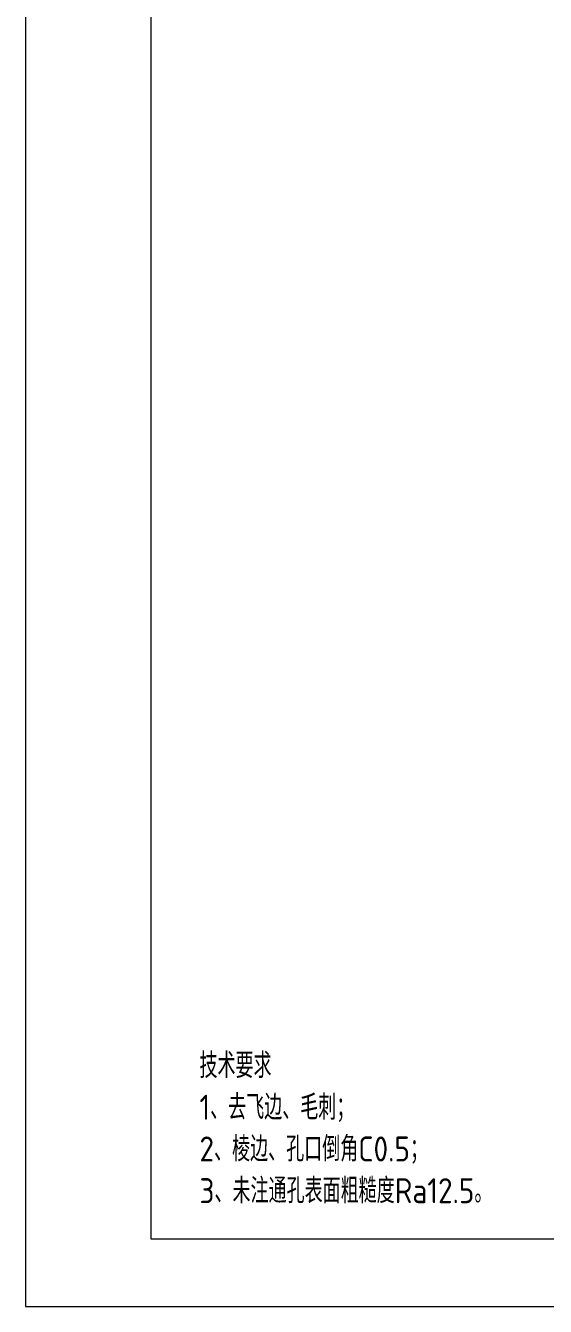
# Model space of a CAD drawing. Header units: millimetres. Extents: x 1333 to 38145, y -42879 to -3789.
# Drawn here: x 19424 to 19632, y -5450 to -4938 of the extents above; entities that cross this region are included whole.
import ezdxf

# ---------------------------------------------------------------- set-up
doc = ezdxf.new("R2010")
doc.units = ezdxf.units.MM
doc.header["$LTSCALE"] = 0.5
doc.layers.add('图框', color=7, linetype='Continuous', lineweight=18)
doc.layers.add('标注线', color=3, linetype='Continuous', lineweight=18)
doc.layers.add('打印-禁用', color=7, linetype='Continuous', lineweight=15, plot=False)
doc.styles.add('机械长仿宋', font='gbenor.shx', dxfattribs={"height": 1, "bigfont": 'gbcbig.shx'})

# ---------------------------------------------------------------- blocks, each defined once
blk = doc.blocks.new('GZDEH零件A3图框V01版')
at = {"layer": '图框', "linetype": 'Continuous'}
for p, q in [((2882.49, -1554.46), (2882.49, -1832.96)), ((2882.49, -1832.96), (3272.49, -1832.96))]:
    blk.add_line(p, q, dxfattribs=at)
at = {"layer": '打印-禁用', "linetype": 'Continuous'}
for p, q in [((2857.49, -1549.46), (2857.49, -1846.46)), ((2857.49, -1846.46), (3277.49, -1846.46))]:
    blk.add_line(p, q, dxfattribs=at)
blk = doc.blocks.new('DEH A3')
at = {"layer": '图框'}
blk.add_blockref('GZDEH零件A3图框V01版', (-2857.49, 1846.46), dxfattribs=at)

msp = doc.modelspace()

# ---------------------------------------------------------------- block references
at = {"layer": '图框', "xscale": 2, "yscale": 2, "zscale": 2}
msp.add_blockref('DEH A3', (19424.003, -5450.289), dxfattribs=at)

# ---------------------------------------------------------------- texts
at = {"layer": '标注线', "color": 2, "insert": (19493.461, -5409.056), "char_height": 10, "width": 229.64922, "attachment_point": 7, "style": '机械长仿宋'}
msp.add_mtext('\\A2;技术要求\\P1、去飞边、毛刺；\\P2、棱边、孔口倒角C0.5；\\P3、未注通孔表面粗糙度Ra12.5。', dxfattribs=at)

doc.saveas('drawing.dxf')
